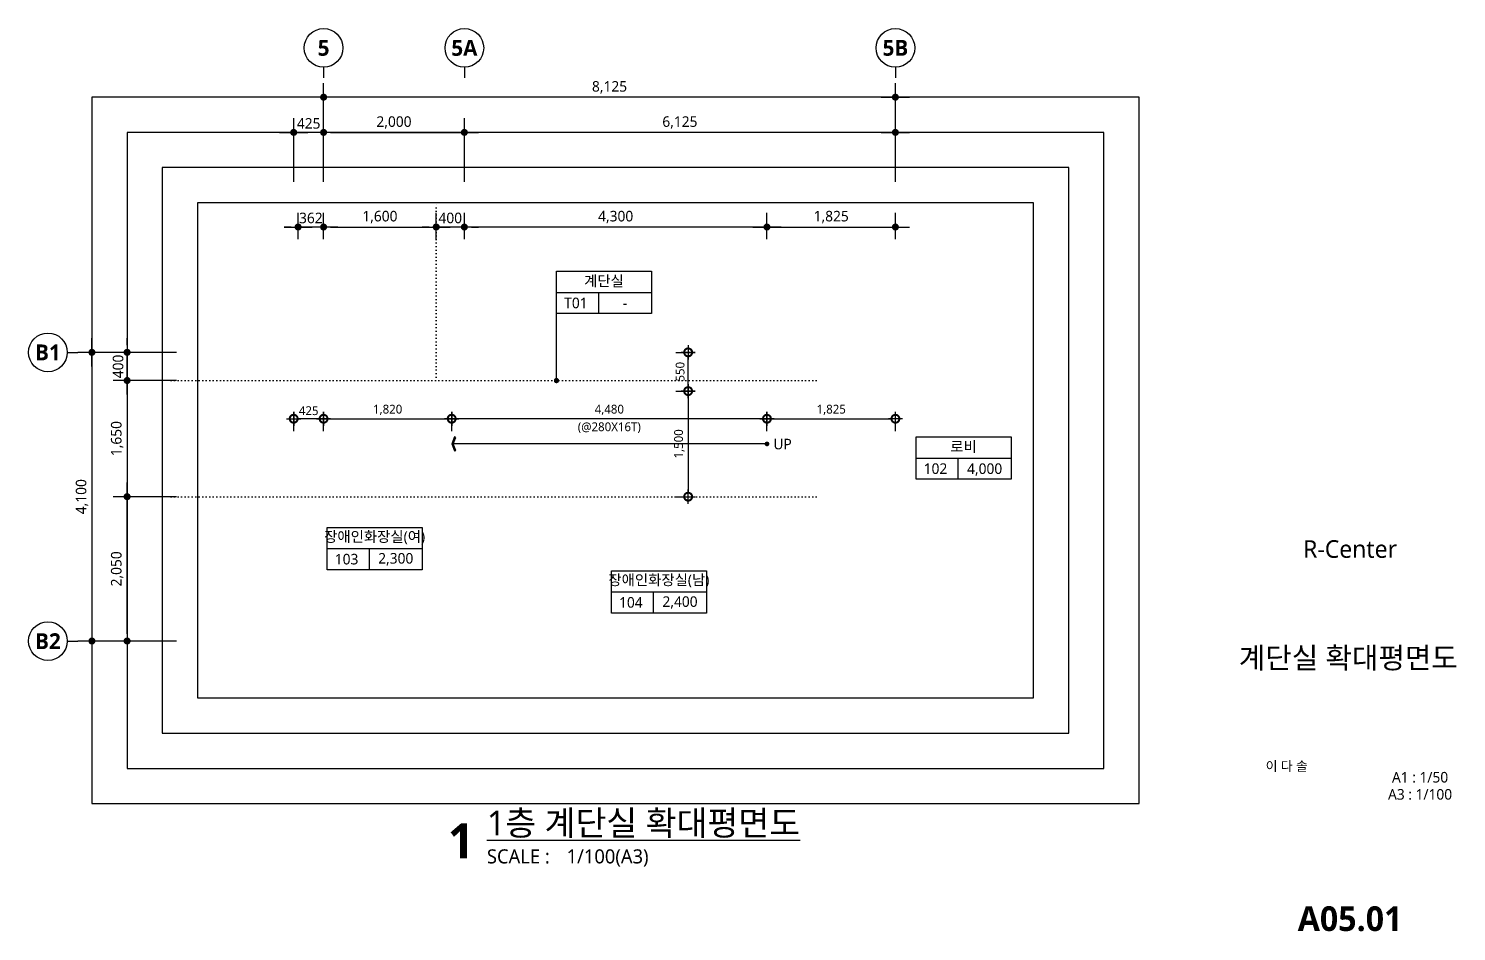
# Model space of a CAD drawing. Header units: millimetres. Extents: x 2325 to 124624, y 1250 to 28650.
# Drawn here: x 20047 to 40336, y 1469 to 14292 of the extents above; entities that cross this region are included whole.
import ezdxf
from ezdxf.enums import TextEntityAlignment as Align

# ---------------------------------------------------------------- set-up
doc = ezdxf.new("R2010")
doc.units = ezdxf.units.MM
doc.header["$LTSCALE"] = 200
doc.header["$PDMODE"] = 3
doc.linetypes.add('DOT-GAUN', pattern=[1.25, 0, -1.25])
doc.layers.get('Defpoints').update_dxf_attribs({"color": 137})
doc.layers.add('02Waste', color=171, linetype='Continuous', plot=False)
doc.layers.add('CEN-ETC', color=1, linetype='DOT-GAUN', plot=False)
for name, color, linetype in [('DIM', 7, 'Continuous'), ('DIM-INT', 7, 'Continuous'), ('SYM', 6, 'Continuous'), ('SYM-BUB', 3, 'Continuous'), ('SYM-LEAD', 6, 'Continuous'), ('TEXT', 3, 'Continuous'), ('TEXT-NOTE', 6, 'Continuous'), ('XR-SHEET$0$TITLE', 7, 'Continuous'), ('XR-SHEET$1$SHT', 5, 'Continuous'), ('XR-SHEET$1$TEXT', 3, 'Continuous')]:
    doc.layers.add(name, color=color, linetype=linetype)
doc.styles.add('XR-SHEET$0$굴림체(옥산)', font='malgun.ttf')
doc.styles.add('맑은고딕', font='malgun.ttf')
doc.styles.add('맑은고딕B', font='malgunbd.ttf')
doc.styles.add('스타일1', font='malgun.ttf')
doc.dimstyles.new('CJA-S-50', dxfattribs={"dimscale": 50, "dimtxt": 2.5, "dimasz": 1, "dimexe": 2, "dimexo": 3, "dimgap": 1, "dimtad": 1, "dimdec": 0, "dimzin": 1, "dimdsep": 46, "dimlunit": 6, "dimtxsty": '스타일1', "dimblk": 'GAUN-DOT', "dimcen": -2, "dimdle": 2, "dimclrd": 256, "dimclre": 256, "dimclrt": 3, "dimadec": 0, "dimazin": 0, "dimtfac": 1, "dimtdec": 0, "dimtix": 1, "dimtmove": 2, "dimatfit": 3, "dimldrblk": 'DOTSMALL', "dimfxl": 1, "dimtolj": 1, "dimtzin": 1, "dimarcsym": 0})
doc.dimstyles.new('DIM-QD 1', dxfattribs={"dimscale": 100, "dimtxt": 3, "dimasz": 1.5, "dimexe": 1, "dimexo": 0, "dimgap": 1, "dimtad": 1, "dimdec": 3, "dimdsep": 46, "dimlunit": 6, "dimtxsty": '스타일1', "dimblk1": 'ARCHTICK', "dimblk2": 'DOT', "dimsah": 1, "dimcen": 0, "dimclrd": 256, "dimclre": 256, "dimclrt": 3, "dimazin": 2, "dimtfac": 1, "dimtdec": 3, "dimtix": 1, "dimtmove": 2, "dimatfit": 3, "dimldrblk": 'DOT', "dimfxl": 1, "dimtolj": 1, "dimtzin": 0, "dimarcsym": 0})
doc.dimstyles.new('GAUN-100', dxfattribs={"dimscale": 100, "dimtxt": 1.5, "dimasz": 1, "dimexe": 2, "dimexo": 3, "dimgap": 0.5, "dimtad": 1, "dimdec": 0, "dimzin": 1, "dimdsep": 46, "dimlunit": 6, "dimtxsty": '맑은고딕', "dimblk": 'CJDOT', "dimcen": 0.09, "dimdle": 1, "dimclrd": 256, "dimclre": 256, "dimclrt": 3, "dimadec": 0, "dimazin": 0, "dimtfac": 1, "dimtdec": 0, "dimtix": 1, "dimtmove": 2, "dimatfit": 3, "dimldrblk": 'CJDOT', "dimfxl": 1, "dimtolj": 1, "dimtzin": 1, "dimarcsym": 0})

# ---------------------------------------------------------------- blocks, each defined once
blk = doc.blocks.new('XR-SHEET$0$TITLE')
at = {"layer": 'XR-SHEET$0$TITLE', "true_color": 0x000000, "style": 'XR-SHEET$0$굴림체(옥산)'}
for tag, height, p in [('동명칭', 6, (776.77, -457.26)), ('SCALE-A1', 3, (797.5, -522)), ('SCALE-A3', 3, (797.5, -527)), ('DATA', 3, (797.5, -540))]:
    blk.add_attdef(tag, text='', height=height, dxfattribs=at).set_placement(p, align=Align.MIDDLE)
for tag, height, p in [('TITLE1', 6, (776.5, -479.4)), ('TITLE4', 6, (776.5, -484.39)), ('TITLE2', 6, (776.5, -489)), ('TITLE5', 6, (776.5, -493.99)), ('TITLE3', 6, (776.5, -498.7)), ('NAME-1', 3, (760.16, -517.5)), ('NAME-2', 3, (760.16, -526.5)), ('A0.00', 7, (776.5, -561))]:
    blk.add_attdef(tag, text='', height=height, dxfattribs=at).set_placement(p, align=Align.MIDDLE_CENTER)
blk = doc.blocks.new('dwgtitle')
at = {"layer": 'SYM', "color": 3, "style": '스타일1'}
blk.add_text('SCALE :', height=4, dxfattribs=at).set_placement((12.25, -1.4))
for tag, p, height in [('%%UTITLE', (12.25, 6.59), 7), ('1/100', (34.89, -1.4), 4)]:
    blk.add_attdef(tag, p, '', height=height, dxfattribs=at)
at = {"layer": 'SYM', "color": 6, "style": '맑은고딕B'}
blk.add_attdef('A', text='', height=10, dxfattribs=at).set_placement((4.89, 5), align=Align.MIDDLE)
blk = doc.blocks.new('NEW_BUB')
at = {"layer": 'SYM-BUB', "color": 6}
blk.add_line((0, 3), (0, 0), dxfattribs=at)
blk.add_circle((0, 8.5), 5.5, dxfattribs=at)
at = {"layer": 'SYM-BUB', "color": 3, "style": '맑은고딕B'}
blk.add_attdef('X', text='', height=4.5, dxfattribs=at).set_placement((0, 8.5), align=Align.MIDDLE)
blk = doc.blocks.new('CJDOT')
blk.add_line((-2, 0), (2, 0))
at = {"const_width": 0.5}
blk.add_lwpolyline([(-0.25, 0, 1), (0.25, 0, 1)], format="xyb", close=True, dxfattribs=at)
blk = doc.blocks.new('*D19')
at = {"layer": 'Defpoints', "color": 0, "transparency": 16777216}
for p in [(24239, 13317), (24239, 11817), (32364, 11817)]:
    blk.add_point(p, dxfattribs=at)
at = {"layer": 'DIM', "lineweight": -2, "transparency": 16777216}
for p, q in [((24239, 12117), (24239, 13517)), ((32364, 12117), (32364, 13517)), ((32264, 13317), (24339, 13317))]:
    blk.add_line(p, q, dxfattribs=at)
at = {"layer": 'DIM', "lineweight": -2, "transparency": 16777216, "xscale": 100, "yscale": 100, "zscale": 100, "rotation": 180}
blk.add_blockref('CJDOT', (24239, 13317), dxfattribs=at)
at = {"layer": 'DIM', "lineweight": -2, "transparency": 16777216, "xscale": 100, "yscale": 100, "zscale": 100}
blk.add_blockref('CJDOT', (32364, 13317), dxfattribs=at)
at = {"layer": 'DIM', "color": 3, "transparency": 16777216, "insert": (28302, 13457), "char_height": 150, "attachment_point": 5, "style": '맑은고딕'}
blk.add_mtext('\\A1;8,125', dxfattribs=at)
blk = doc.blocks.new('*D20')
at = {"layer": 'Defpoints', "color": 0, "transparency": 16777216}
for p in [(26239, 12817), (24239, 11817), (26239, 11817)]:
    blk.add_point(p, dxfattribs=at)
at = {"layer": 'DIM', "lineweight": -2, "transparency": 16777216}
for p, q in [((24239, 12117), (24239, 13017)), ((26239, 12117), (26239, 13017)), ((24339, 12817), (26139, 12817))]:
    blk.add_line(p, q, dxfattribs=at)
at = {"layer": 'DIM', "lineweight": -2, "transparency": 16777216, "xscale": 100, "yscale": 100, "zscale": 100, "rotation": 180}
blk.add_blockref('CJDOT', (24239, 12817), dxfattribs=at)
at = {"layer": 'DIM', "lineweight": -2, "transparency": 16777216, "xscale": 100, "yscale": 100, "zscale": 100}
blk.add_blockref('CJDOT', (26239, 12817), dxfattribs=at)
at = {"layer": 'DIM', "color": 3, "transparency": 16777216, "insert": (25239, 12957), "char_height": 150, "attachment_point": 5, "style": '맑은고딕'}
blk.add_mtext('\\A1;2,000', dxfattribs=at)
blk = doc.blocks.new('*D21')
at = {"layer": 'Defpoints', "color": 0, "transparency": 16777216}
for p in [(22447, 9693), (20947, 5593), (22447, 5593)]:
    blk.add_point(p, dxfattribs=at)
at = {"layer": 'DIM', "lineweight": -2, "transparency": 16777216}
for p, q in [((22147, 9693), (20747, 9693)), ((20947, 9593), (20947, 5693)), ((22147, 5593), (20747, 5593))]:
    blk.add_line(p, q, dxfattribs=at)
at = {"layer": 'DIM', "lineweight": -2, "transparency": 16777216, "xscale": 100, "yscale": 100, "zscale": 100}
for p, rotation in [((20947, 9693), 90), ((20947, 5593), 270)]:
    blk.add_blockref('CJDOT', p, dxfattribs=dict(at, rotation=rotation))
at = {"layer": 'DIM', "color": 3, "transparency": 16777216, "insert": (20806, 7643), "char_height": 150, "attachment_point": 5, "rotation": 90, "style": '맑은고딕'}
blk.add_mtext('\\A1;4,100', dxfattribs=at)
blk = doc.blocks.new('*D22')
at = {"layer": 'Defpoints', "color": 0, "transparency": 16777216}
for p in [(21447, 7643), (22447, 7643), (22447, 5593)]:
    blk.add_point(p, dxfattribs=at)
at = {"layer": 'DIM', "lineweight": -2, "transparency": 16777216}
for p, q in [((22147, 7643), (21247, 7643)), ((21447, 5693), (21447, 7543)), ((22147, 5593), (21247, 5593))]:
    blk.add_line(p, q, dxfattribs=at)
at = {"layer": 'DIM', "lineweight": -2, "transparency": 16777216, "xscale": 100, "yscale": 100, "zscale": 100}
for p, rotation in [((21447, 7643), 90), ((21447, 5593), 270)]:
    blk.add_blockref('CJDOT', p, dxfattribs=dict(at, rotation=rotation))
at = {"layer": 'DIM', "color": 3, "transparency": 16777216, "insert": (21306, 6618), "char_height": 150, "attachment_point": 5, "rotation": 90, "style": '맑은고딕'}
blk.add_mtext('\\A1;2,050', dxfattribs=at)
blk = doc.blocks.new('arrowx')
at = {"layer": 'SYM', "color": 6}
blk.add_lwpolyline([(-0.2, -0.5), (-0.29, -0.46), (-0.11, 0), (-0.29, 0.46), (-0.2, 0.5), (0, 0)], close=True, dxfattribs=at)
for points in [[(-0.2, 0.5), (-0.29, 0.46), (0, 0), (-0.11, 0)], [(0, 0), (-0.11, 0), (-0.2, -0.5), (-0.29, -0.46)]]:
    blk.add_solid(points, dxfattribs=at)
blk = doc.blocks.new('GAUN-DOT')
at = {"linetype": 'ByBlock'}
for p, q in [((2, 0), (-2, 0)), ((0, -2), (0, 2))]:
    blk.add_line(p, q, dxfattribs=at)
at = {"const_width": 2.25}
blk.add_lwpolyline([(0, 0.28125, 1), (0, -0.28125, 1)], format="xyb", close=True, dxfattribs=at)
blk = doc.blocks.new('*D47')
at = {"layer": 'Defpoints', "color": 0, "transparency": 16777216}
for p in [(26059, 8750), (24239, 8424), (26059, 8424)]:
    blk.add_point(p, dxfattribs=at)
at = {"layer": 'DIM-INT', "lineweight": -2, "transparency": 16777216}
for p, q in [((24239, 8574), (24239, 8850)), ((24289, 8750), (26009, 8750)), ((26059, 8574), (26059, 8850))]:
    blk.add_line(p, q, dxfattribs=at)
at = {"layer": 'DIM-INT', "lineweight": -2, "transparency": 16777216, "xscale": 50, "yscale": 50, "zscale": 50, "rotation": 180}
blk.add_blockref('GAUN-DOT', (24239, 8750), dxfattribs=at)
at = {"layer": 'DIM-INT', "lineweight": -2, "transparency": 16777216, "xscale": 50, "yscale": 50, "zscale": 50}
blk.add_blockref('GAUN-DOT', (26059, 8750), dxfattribs=at)
at = {"layer": 'DIM-INT', "color": 3, "transparency": 16777216, "insert": (25149, 8875), "char_height": 125, "attachment_point": 5, "style": '스타일1'}
blk.add_mtext('\\A1;1,820', dxfattribs=at)
blk = doc.blocks.new('_DotSmall')
at = {"color": 0, "linetype": 'ByBlock', "const_width": 0.5}
blk.add_lwpolyline([(-0.0625, 0, 1), (0.0625, 0, 1)], format="xyb", close=True, dxfattribs=at)
blk = doc.blocks.new('*D48')
at = {"layer": 'Defpoints', "color": 0, "transparency": 16777216}
for p in [(26059, 8750), (26059, 8424), (30539, 8424)]:
    blk.add_point(p, dxfattribs=at)
at = {"layer": 'DIM-INT', "lineweight": -2, "transparency": 16777216}
for p, q in [((26059, 8574), (26059, 8850)), ((30489, 8750), (26109, 8750)), ((30539, 8574), (30539, 8850))]:
    blk.add_line(p, q, dxfattribs=at)
at = {"layer": 'DIM-INT', "lineweight": -2, "transparency": 16777216, "xscale": 50, "yscale": 50, "zscale": 50, "rotation": 180}
blk.add_blockref('GAUN-DOT', (26059, 8750), dxfattribs=at)
at = {"layer": 'DIM-INT', "lineweight": -2, "transparency": 16777216, "xscale": 50, "yscale": 50, "zscale": 50}
blk.add_blockref('GAUN-DOT', (30539, 8750), dxfattribs=at)
at = {"layer": 'DIM-INT', "color": 3, "transparency": 16777216, "char_height": 125, "attachment_point": 5, "style": '스타일1'}
for s, insert in [('\\A1;4,480', (28299, 8875)), ('\\A1;(@280X16T)', (28299, 8622))]:
    blk.add_mtext(s, dxfattribs=dict(at, insert=insert))
blk = doc.blocks.new('*D49')
at = {"layer": 'Defpoints', "color": 0, "transparency": 16777216}
for p in [(32364, 8750), (30539, 8424), (32364, 8424)]:
    blk.add_point(p, dxfattribs=at)
at = {"layer": 'DIM-INT', "lineweight": -2, "transparency": 16777216}
for p, q in [((30539, 8574), (30539, 8850)), ((30589, 8750), (32314, 8750)), ((32364, 8574), (32364, 8850))]:
    blk.add_line(p, q, dxfattribs=at)
at = {"layer": 'DIM-INT', "lineweight": -2, "transparency": 16777216, "xscale": 50, "yscale": 50, "zscale": 50, "rotation": 180}
blk.add_blockref('GAUN-DOT', (30539, 8750), dxfattribs=at)
at = {"layer": 'DIM-INT', "lineweight": -2, "transparency": 16777216, "xscale": 50, "yscale": 50, "zscale": 50}
blk.add_blockref('GAUN-DOT', (32364, 8750), dxfattribs=at)
at = {"layer": 'DIM-INT', "color": 3, "transparency": 16777216, "insert": (31452, 8875), "char_height": 125, "attachment_point": 5, "style": '스타일1'}
blk.add_mtext('\\A1;1,825', dxfattribs=at)
blk = doc.blocks.new('room')
at = {"layer": 'TEXT-NOTE'}
for p, q in [((0, 0), (0, 12)), ((0, 12), (27, 12)), ((27, 12), (27, 0)), ((0, 6), (27, 6)), ((12, 0), (12, 6)), ((27, 0), (0, 0))]:
    blk.add_line(p, q, dxfattribs=at)
at = {"layer": 'TEXT-NOTE', "color": 3, "style": '스타일1'}
for tag, p in [('실명', (13.5, 9.28)), ('101', (5.53, 3.02)), ('2400', (19.5, 3))]:
    blk.add_attdef(tag, text='', height=3, dxfattribs=at).set_placement(p, align=Align.MIDDLE)
blk = doc.blocks.new('_ARCHTICK')
at = {"color": 0, "linetype": 'ByBlock', "const_width": 0.15}
blk.add_lwpolyline([(-0.5, -0.5), (0.5, 0.5)], dxfattribs=at)
blk = doc.blocks.new('_DOT')
at = {"color": 0, "linetype": 'ByBlock'}
blk.add_line((-0.5, 0), (-1, 0), dxfattribs=at)
at = {"color": 0, "linetype": 'ByBlock', "const_width": 0.5}
blk.add_lwpolyline([(-0.25, 0, 1), (0.25, 0, 1)], format="xyb", close=True, dxfattribs=at)
blk = doc.blocks.new('*D50')
at = {"layer": 'Defpoints', "color": 0, "transparency": 16777216}
for p in [(26239, 12817), (26239, 11817), (32364, 11817)]:
    blk.add_point(p, dxfattribs=at)
at = {"layer": 'DIM', "lineweight": -2, "transparency": 16777216}
for p, q in [((26239, 12117), (26239, 13017)), ((32364, 12117), (32364, 13017)), ((32264, 12817), (26339, 12817))]:
    blk.add_line(p, q, dxfattribs=at)
at = {"layer": 'DIM', "lineweight": -2, "transparency": 16777216, "xscale": 100, "yscale": 100, "zscale": 100, "rotation": 180}
blk.add_blockref('CJDOT', (26239, 12817), dxfattribs=at)
at = {"layer": 'DIM', "lineweight": -2, "transparency": 16777216, "xscale": 100, "yscale": 100, "zscale": 100}
blk.add_blockref('CJDOT', (32364, 12817), dxfattribs=at)
at = {"layer": 'DIM', "color": 3, "transparency": 16777216, "insert": (29302, 12957), "char_height": 150, "attachment_point": 5, "style": '맑은고딕'}
blk.add_mtext('\\A1;6,125', dxfattribs=at)
blk = doc.blocks.new('*D51')
at = {"layer": 'Defpoints', "color": 0, "transparency": 16777216}
for p in [(22447, 9293), (21447, 7643), (22447, 7643)]:
    blk.add_point(p, dxfattribs=at)
at = {"layer": 'DIM', "lineweight": -2, "transparency": 16777216}
for p, q in [((22147, 9293), (21247, 9293)), ((21447, 9193), (21447, 7743)), ((22147, 7643), (21247, 7643))]:
    blk.add_line(p, q, dxfattribs=at)
at = {"layer": 'DIM', "lineweight": -2, "transparency": 16777216, "xscale": 100, "yscale": 100, "zscale": 100}
for p, rotation in [((21447, 9293), 90), ((21447, 7643), 270)]:
    blk.add_blockref('CJDOT', p, dxfattribs=dict(at, rotation=rotation))
at = {"layer": 'DIM', "color": 3, "transparency": 16777216, "insert": (21306, 8468), "char_height": 150, "attachment_point": 5, "rotation": 90, "style": '맑은고딕'}
blk.add_mtext('\\A1;1,650', dxfattribs=at)
blk = doc.blocks.new('*D78')
at = {"layer": 'Defpoints', "color": 0, "transparency": 16777216}
for p in [(21447, 9693), (22447, 9693), (22447, 9293)]:
    blk.add_point(p, dxfattribs=at)
at = {"layer": 'DIM', "lineweight": -2, "transparency": 16777216}
for p, q in [((21447, 9793), (21447, 9893)), ((22147, 9693), (21247, 9693)), ((21447, 9293), (21447, 9693)), ((22147, 9293), (21247, 9293)), ((21447, 9193), (21447, 9093))]:
    blk.add_line(p, q, dxfattribs=at)
at = {"layer": 'DIM', "lineweight": -2, "transparency": 16777216, "xscale": 100, "yscale": 100, "zscale": 100}
for p, rotation in [((21447, 9693), 270), ((21447, 9293), 90)]:
    blk.add_blockref('CJDOT', p, dxfattribs=dict(at, rotation=rotation))
at = {"layer": 'DIM', "color": 3, "transparency": 16777216, "insert": (21319, 9493), "char_height": 150, "attachment_point": 5, "rotation": 90, "style": '맑은고딕'}
blk.add_mtext('\\A1;400', dxfattribs=at)
blk = doc.blocks.new('*D79')
at = {"layer": 'Defpoints', "color": 0, "transparency": 16777216}
for p in [(29093, 9143), (29093, 7643), (29419, 7643)]:
    blk.add_point(p, dxfattribs=at)
at = {"layer": 'DIM-INT', "lineweight": -2, "transparency": 16777216}
for p, q in [((29243, 9143), (29519, 9143)), ((29419, 9093), (29419, 7693)), ((29243, 7643), (29519, 7643))]:
    blk.add_line(p, q, dxfattribs=at)
at = {"layer": 'DIM-INT', "lineweight": -2, "transparency": 16777216, "xscale": 50, "yscale": 50, "zscale": 50}
for p, rotation in [((29419, 9143), 90), ((29419, 7643), 270)]:
    blk.add_blockref('GAUN-DOT', p, dxfattribs=dict(at, rotation=rotation))
at = {"layer": 'DIM-INT', "color": 3, "transparency": 16777216, "insert": (29294, 8393), "char_height": 125, "attachment_point": 5, "rotation": 90, "style": '스타일1'}
blk.add_mtext('\\A1;1,500', dxfattribs=at)
blk = doc.blocks.new('*D84')
at = {"layer": 'Defpoints', "color": 0, "transparency": 16777216}
for p in [(23814, 12817), (23814, 11817), (24239, 11817)]:
    blk.add_point(p, dxfattribs=at)
at = {"layer": 'DIM', "lineweight": -2, "transparency": 16777216}
for p, q in [((23814, 12117), (23814, 13017)), ((24239, 12117), (24239, 13017)), ((23714, 12817), (23614, 12817)), ((24239, 12817), (23814, 12817)), ((24339, 12817), (24439, 12817))]:
    blk.add_line(p, q, dxfattribs=at)
at = {"layer": 'DIM', "lineweight": -2, "transparency": 16777216, "xscale": 100, "yscale": 100, "zscale": 100}
blk.add_blockref('CJDOT', (23814, 12817), dxfattribs=at)
at = {"layer": 'DIM', "lineweight": -2, "transparency": 16777216, "xscale": 100, "yscale": 100, "zscale": 100, "rotation": 180}
blk.add_blockref('CJDOT', (24239, 12817), dxfattribs=at)
at = {"layer": 'DIM', "color": 3, "transparency": 16777216, "insert": (24027, 12944), "char_height": 150, "attachment_point": 5, "style": '맑은고딕'}
blk.add_mtext('\\A1;425', dxfattribs=at)
blk = doc.blocks.new('*D101')
at = {"layer": 'Defpoints', "color": 0, "transparency": 16777216}
for p in [(23814, 8750), (23814, 8424), (24239, 8424)]:
    blk.add_point(p, dxfattribs=at)
at = {"layer": 'DIM-INT', "lineweight": -2, "transparency": 16777216}
for p, q in [((23814, 8574), (23814, 8850)), ((24189, 8750), (23864, 8750)), ((24239, 8574), (24239, 8850))]:
    blk.add_line(p, q, dxfattribs=at)
at = {"layer": 'DIM-INT', "lineweight": -2, "transparency": 16777216, "xscale": 50, "yscale": 50, "zscale": 50, "rotation": 180}
blk.add_blockref('GAUN-DOT', (23814, 8750), dxfattribs=at)
at = {"layer": 'DIM-INT', "lineweight": -2, "transparency": 16777216, "xscale": 50, "yscale": 50, "zscale": 50}
blk.add_blockref('GAUN-DOT', (24239, 8750), dxfattribs=at)
at = {"layer": 'DIM-INT', "color": 3, "transparency": 16777216, "insert": (24027, 8864), "char_height": 125, "attachment_point": 5, "style": '스타일1'}
blk.add_mtext('\\A1;425', dxfattribs=at)
blk = doc.blocks.new('*D256')
at = {"layer": 'Defpoints', "color": 0, "transparency": 16777216}
for p in [(25839, 11473), (24239, 11001), (25839, 11001)]:
    blk.add_point(p, dxfattribs=at)
at = {"layer": 'DIM', "lineweight": -2, "transparency": 16777216}
for p, q in [((24239, 11301), (24239, 11673)), ((25839, 11301), (25839, 11673)), ((24339, 11473), (25739, 11473))]:
    blk.add_line(p, q, dxfattribs=at)
at = {"layer": 'DIM', "lineweight": -2, "transparency": 16777216, "xscale": 100, "yscale": 100, "zscale": 100, "rotation": 180}
blk.add_blockref('CJDOT', (24239, 11473), dxfattribs=at)
at = {"layer": 'DIM', "lineweight": -2, "transparency": 16777216, "xscale": 100, "yscale": 100, "zscale": 100}
blk.add_blockref('CJDOT', (25839, 11473), dxfattribs=at)
at = {"layer": 'DIM', "color": 3, "transparency": 16777216, "insert": (25039, 11614), "char_height": 150, "attachment_point": 5, "style": '맑은고딕'}
blk.add_mtext('\\A1;1,600', dxfattribs=at)
blk = doc.blocks.new('*D255')
at = {"layer": 'Defpoints', "color": 0, "transparency": 16777216}
for p in [(32364, 11473), (30539, 11001), (32364, 11001)]:
    blk.add_point(p, dxfattribs=at)
at = {"layer": 'DIM', "lineweight": -2, "transparency": 16777216}
for p, q in [((30539, 11301), (30539, 11673)), ((32364, 11301), (32364, 11673)), ((30639, 11473), (32264, 11473))]:
    blk.add_line(p, q, dxfattribs=at)
at = {"layer": 'DIM', "lineweight": -2, "transparency": 16777216, "xscale": 100, "yscale": 100, "zscale": 100, "rotation": 180}
blk.add_blockref('CJDOT', (30539, 11473), dxfattribs=at)
at = {"layer": 'DIM', "lineweight": -2, "transparency": 16777216, "xscale": 100, "yscale": 100, "zscale": 100}
blk.add_blockref('CJDOT', (32364, 11473), dxfattribs=at)
at = {"layer": 'DIM', "color": 3, "transparency": 16777216, "insert": (31452, 11614), "char_height": 150, "attachment_point": 5, "style": '맑은고딕'}
blk.add_mtext('\\A1;1,825', dxfattribs=at)
blk = doc.blocks.new('*D257')
at = {"layer": 'Defpoints', "color": 0, "transparency": 16777216}
for p in [(25839, 11473), (25839, 11001), (26239, 11001)]:
    blk.add_point(p, dxfattribs=at)
at = {"layer": 'DIM', "lineweight": -2, "transparency": 16777216}
for p, q in [((25839, 11301), (25839, 11673)), ((26239, 11301), (26239, 11673)), ((25739, 11473), (25639, 11473)), ((26239, 11473), (25839, 11473)), ((26339, 11473), (26439, 11473))]:
    blk.add_line(p, q, dxfattribs=at)
at = {"layer": 'DIM', "lineweight": -2, "transparency": 16777216, "xscale": 100, "yscale": 100, "zscale": 100}
blk.add_blockref('CJDOT', (25839, 11473), dxfattribs=at)
at = {"layer": 'DIM', "lineweight": -2, "transparency": 16777216, "xscale": 100, "yscale": 100, "zscale": 100, "rotation": 180}
blk.add_blockref('CJDOT', (26239, 11473), dxfattribs=at)
at = {"layer": 'DIM', "color": 3, "transparency": 16777216, "insert": (26039, 11601), "char_height": 150, "attachment_point": 5, "style": '맑은고딕'}
blk.add_mtext('\\A1;400', dxfattribs=at)
blk = doc.blocks.new('*D258')
at = {"layer": 'Defpoints', "color": 0, "transparency": 16777216}
for p in [(26239, 11473), (26239, 11001), (30539, 11001)]:
    blk.add_point(p, dxfattribs=at)
at = {"layer": 'DIM', "lineweight": -2, "transparency": 16777216}
for p, q in [((26239, 11301), (26239, 11673)), ((30539, 11301), (30539, 11673)), ((30439, 11473), (26339, 11473))]:
    blk.add_line(p, q, dxfattribs=at)
at = {"layer": 'DIM', "lineweight": -2, "transparency": 16777216, "xscale": 100, "yscale": 100, "zscale": 100, "rotation": 180}
blk.add_blockref('CJDOT', (26239, 11473), dxfattribs=at)
at = {"layer": 'DIM', "lineweight": -2, "transparency": 16777216, "xscale": 100, "yscale": 100, "zscale": 100}
blk.add_blockref('CJDOT', (30539, 11473), dxfattribs=at)
at = {"layer": 'DIM', "color": 3, "transparency": 16777216, "insert": (28389, 11614), "char_height": 150, "attachment_point": 5, "style": '맑은고딕'}
blk.add_mtext('\\A1;4,300', dxfattribs=at)
blk = doc.blocks.new('*D263')
at = {"layer": 'Defpoints', "color": 0, "transparency": 16777216}
for p in [(23877, 11473), (23877, 11001), (24239, 11001)]:
    blk.add_point(p, dxfattribs=at)
at = {"layer": 'DIM', "lineweight": -2, "transparency": 16777216}
for p, q in [((23877, 11301), (23877, 11673)), ((24239, 11301), (24239, 11673)), ((23777, 11473), (23677, 11473)), ((24239, 11473), (23877, 11473)), ((24339, 11473), (24439, 11473))]:
    blk.add_line(p, q, dxfattribs=at)
at = {"layer": 'DIM', "lineweight": -2, "transparency": 16777216, "xscale": 100, "yscale": 100, "zscale": 100}
blk.add_blockref('CJDOT', (23877, 11473), dxfattribs=at)
at = {"layer": 'DIM', "lineweight": -2, "transparency": 16777216, "xscale": 100, "yscale": 100, "zscale": 100, "rotation": 180}
blk.add_blockref('CJDOT', (24239, 11473), dxfattribs=at)
at = {"layer": 'DIM', "color": 3, "transparency": 16777216, "insert": (24058, 11601), "char_height": 150, "attachment_point": 5, "style": '맑은고딕'}
blk.add_mtext('\\A1;362', dxfattribs=at)
blk = doc.blocks.new('*D268')
at = {"layer": 'Defpoints', "color": 0, "transparency": 16777216}
for p in [(29093, 9693), (29419, 9693), (29093, 9143)]:
    blk.add_point(p, dxfattribs=at)
at = {"layer": 'DIM-INT', "lineweight": -2, "transparency": 16777216}
for p, q in [((29243, 9693), (29519, 9693)), ((29419, 9193), (29419, 9643)), ((29243, 9143), (29519, 9143))]:
    blk.add_line(p, q, dxfattribs=at)
at = {"layer": 'DIM-INT', "lineweight": -2, "transparency": 16777216, "xscale": 50, "yscale": 50, "zscale": 50}
for p, rotation in [((29419, 9693), 90), ((29419, 9143), 270)]:
    blk.add_blockref('GAUN-DOT', p, dxfattribs=dict(at, rotation=rotation))
at = {"layer": 'DIM-INT', "color": 3, "transparency": 16777216, "insert": (29305, 9418), "char_height": 125, "attachment_point": 5, "rotation": 90, "style": '스타일1'}
blk.add_mtext('\\A1;550', dxfattribs=at)

msp = doc.modelspace()

# ---------------------------------------------------------------- linework, layer by layer
at = {"layer": '02Waste'}
for points in [[(20946.5, 3284.1), (35826.7, 3284.1), (35826.7, 13316.5), (20946.5, 13316.5)], [(21446.5, 3784.1), (35326.7, 3784.1), (35326.7, 12816.5), (21446.5, 12816.5)], [(21946.5, 4284.1), (34826.7, 4284.1), (34826.7, 12316.5), (21946.5, 12316.5)], [(22446.5, 4784.1), (34326.7, 4784.1), (34326.7, 11816.5), (22446.5, 11816.5)]]:
    msp.add_lwpolyline(points, close=True, dxfattribs=at)
at = {"layer": 'CEN-ETC', "ltscale": 0.2}
for p, q in [((25839.2, 9342.5), (25839.2, 11816.5)), ((31239.2, 9292.5), (22005.6, 9292.5)), ((31239.2, 7642.5), (22005.6, 7642.5))]:
    msp.add_line(p, q, dxfattribs=at)
at = {"layer": 'SYM'}
msp.add_line((30555.9, 8392.5), (26059.2, 8392.5), dxfattribs=at)
at = {"layer": 'SYM', "const_width": 33.3}
msp.add_lwpolyline([(30539.2, 8409.2, -1), (30539.2, 8375.9, -1)], format="xyb", close=True, dxfattribs=at)

# ---------------------------------------------------------------- block references
at = {"layer": 'SYM', "xscale": -200.000000000167, "yscale": 200.000000000167, "zscale": 200.000000000167}
msp.add_blockref('arrowx', (26059.2, 8392.5), dxfattribs=at)
at = {"layer": 'SYM', "xscale": 50.00000000004174, "yscale": 50.00000000004174, "zscale": 50.00000000004174}
msp.add_blockref('dwgtitle', (25947.2, 2504.5), dxfattribs=at).add_auto_attribs({'%%UTITLE': '%%u1층 계단실 확대평면도', '1/100': '1/100(A3)', 'A': '1'})
at = {"layer": 'SYM-BUB', "xscale": 50.00000000004174, "yscale": 50.00000000004174, "zscale": 50.00000000004174}
for p, values in [((24239.2, 13591.5), {'X': '5'}), ((26239.2, 13591.5), {'X': '5A'}), ((32364.2, 13591.5), {'X': '5B'})]:
    msp.add_blockref('NEW_BUB', p, dxfattribs=at).add_auto_attribs(values)
at = {"layer": 'SYM-BUB'}
ref = msp.add_blockref('NEW_BUB', (20746.5, 9692.5), dxfattribs=dict(at, xscale=50.00000000004174, yscale=50.00000000004174, zscale=50.00000000004174, rotation=90))
ref.add_attrib('X', 'B1', dxfattribs={"color": 3, "height": 225, "style": '맑은고딕B'}).set_placement((20321.5, 9692.5), align=Align.MIDDLE)
ref = msp.add_blockref('NEW_BUB', (20746.5, 5592.5), dxfattribs=dict(at, xscale=50.00000000004174, yscale=50.00000000004174, zscale=50.00000000004174, rotation=90))
ref.add_attrib('X', 'B2', dxfattribs={"color": 3, "height": 225, "style": '맑은고딕B'}).set_placement((20321.5, 5592.5), align=Align.MIDDLE)
at = {"layer": 'TEXT'}
ref = msp.add_blockref('XR-SHEET$0$TITLE', (0, 0), dxfattribs=dict(at, xscale=50, yscale=50, zscale=50))
ref.add_attrib('TITLE2', '계단실 확대평면도', dxfattribs={"layer": 'XR-SHEET$1$SHT', "color": 4, "true_color": 0x000004, "height": 300, "style": '맑은고딕B'}).set_placement((38800, 5354.3), align=Align.MIDDLE_CENTER)
ref.add_attrib('NAME-1', '이 다 솔', dxfattribs={"layer": 'XR-SHEET$1$TEXT', "color": 3, "true_color": 0x000003, "height": 135, "style": '스타일1'}).set_placement((37625, 3816.6, 688.6), align=Align.MIDDLE_LEFT)
ref.add_attrib('SCALE-A1', 'A1 : 1/50', dxfattribs={"layer": 'XR-SHEET$1$SHT', "color": 3, "true_color": 0x000003, "height": 150, "style": '스타일1'}).set_placement((39819.6, 3658.6), align=Align.MIDDLE_CENTER)
ref.add_attrib('SCALE-A3', 'A3 : 1/100', dxfattribs={"layer": 'XR-SHEET$1$SHT', "color": 3, "true_color": 0x000003, "height": 150, "style": '스타일1'}).set_placement((39819.6, 3415.4), align=Align.MIDDLE_CENTER)
ref.add_attrib('A0.00', 'A05.01', dxfattribs={"layer": 'XR-SHEET$1$SHT', "color": 4, "true_color": 0x000004, "height": 350, "style": '맑은고딕B'}).set_placement((38825, 1650), align=Align.MIDDLE_CENTER)
at = {"layer": 'TEXT-NOTE'}
ref = msp.add_blockref('room', (27548.1, 10244), dxfattribs=dict(at, xscale=50, yscale=50, zscale=50))
ref.add_attrib('2400', '-', dxfattribs={"color": 3, "height": 150, "style": '스타일1'}).set_placement((28523.1, 10394), align=Align.MIDDLE_CENTER)
ref.add_attrib('101', 'T01', dxfattribs={"color": 3, "height": 150, "style": '스타일1'}).set_placement((27824.4, 10395), align=Align.MIDDLE)
ref.add_attrib('실명', '계단실', dxfattribs={"color": 3, "height": 150, "style": '스타일1'}).set_placement((28223.1, 10708.2), align=Align.MIDDLE)
ref = msp.add_blockref('room', (32657.3, 7891.1), dxfattribs=dict(at, xscale=50, yscale=50, zscale=50))
ref.add_attrib('2400', '4,000', dxfattribs={"color": 3, "height": 150, "style": '스타일1'}).set_placement((33632.3, 8041.1), align=Align.MIDDLE_CENTER)
ref.add_attrib('101', '102', dxfattribs={"color": 3, "height": 150, "style": '스타일1'}).set_placement((32933.6, 8042), align=Align.MIDDLE)
ref.add_attrib('실명', '로비', dxfattribs={"color": 3, "height": 150, "style": '스타일1'}).set_placement((33332.3, 8355.2), align=Align.MIDDLE)
at = {"layer": 'TEXT-NOTE', "xscale": 50.00000000004174, "yscale": 50.00000000004174, "zscale": 50.00000000004174}
for p, values in [((24289.2, 6605.3), {'2400': '2,300', '101': '103', '실명': '장애인화장실(여)'}), ((28328.5, 5990.8), {'2400': '2,400', '101': '104', '실명': '장애인화장실(남)'})]:
    msp.add_blockref('room', p, dxfattribs=at).add_auto_attribs(values)

# ---------------------------------------------------------------- texts
at = {"layer": 'TEXT', "color": 3, "style": '스타일1'}
msp.add_text('UP', height=150, dxfattribs=at).set_placement((30761.2, 8315.8), align=Align.CENTER)
at = {"layer": 'TEXT', "style": '스타일1'}
msp.add_text('R-Center', height=250, dxfattribs=at).set_placement((38825, 6900), align=Align.MIDDLE_CENTER)

# ---------------------------------------------------------------- dimensions: what is measured, and where the dimension line sits
at = {"layer": 'DIM'}
for base, p1, p2, picture, middle in [((24239.2, 13316.5), (32364.2, 11816.5), (24239.2, 11816.5), '*D19', (28301.7, 13457)), ((25839.2, 11473.4), (26239.2, 11000.6), (25839.2, 11000.6), '*D257', (26039.2, 11600.9)), ((26239.2, 11473.4), (30539.2, 11000.6), (26239.2, 11000.6), '*D258', (28389.2, 11613.5))]:
    dim = msp.add_linear_dim(base=base, p1=p1, p2=p2, dimstyle='GAUN-100', dxfattribs=at)
    dim.commit()
    dim.dimension.update_dxf_attribs({"geometry": picture, "text_midpoint": middle})
for base, p1, p2, angle, picture, middle in [((23814.2, 12816.5), (24239.2, 11816.5), (23814.2, 11816.5), 0, '*D84', (24026.7, 12944)), ((26239.2, 12816.5), (24239.2, 11816.5), (26239.2, 11816.5), 180, '*D20', (25239.2, 12956.6)), ((26239.2, 12816.5), (32364.2, 11816.5), (26239.2, 11816.5), 0, '*D50', (29301.7, 12957)), ((23876.7154544, 11473.4393483), (24239.2154544, 11000.5890003), (23876.7154544, 11000.5890003), 0, '*D263', (24057.9654544, 11600.9359515)), ((25839.2, 11473.4), (24239.2, 11000.6), (25839.2, 11000.6), 180, '*D256', (25039.2, 11613.9)), ((32364.2, 11473.4), (30539.2, 11000.6), (32364.2, 11000.6), 180, '*D255', (31451.7, 11613.9)), ((20946.5, 5592.5), (22446.5, 9692.5), (22446.5, 5592.5), 90, '*D21', (20806, 7642.5)), ((21446.5, 9692.5), (22446.5, 9292.5), (22446.5, 9692.5), 270, '*D78', (21319, 9492.5)), ((21446.5, 7642.5), (22446.5, 9292.5), (22446.5, 7642.5), 90, '*D51', (21306, 8467.5)), ((21446.5, 7642.5), (22446.5, 5592.5), (22446.5, 7642.5), 270, '*D22', (21306.5, 6617.5))]:
    dim = msp.add_linear_dim(base=base, p1=p1, p2=p2, angle=angle, dimstyle='GAUN-100', dxfattribs=at)
    dim.commit()
    dim.dimension.update_dxf_attribs({"geometry": picture, "text_midpoint": middle})
at = {"layer": 'DIM-INT'}
dim = msp.add_linear_dim(base=(29419.2, 9692.5), p1=(29093.2, 9142.5), p2=(29093.2, 9692.5), angle=270, dimstyle='CJA-S-50', override={"dimscale": 50, "dimtxt": 2.5, "dimasz": 1, "dimexe": 2, "dimexo": 3, "dimgap": 1, "dimtad": 1, "dimjust": 0, "dimtih": 0, "dimtoh": 0, "dimdec": 0, "dimlfac": 1, "dimrnd": 0, "dimzin": 1, "dimdsep": 46, "dimlunit": 6, "dimpost": '', "dimblk": 'GAUN-DOT', "dimsah": 0, "dimtsz": 0, "dimcen": -2, "dimdle": 2, "dimse1": 0, "dimse2": 0, "dimsd1": 0, "dimsd2": 0, "dimclrd": 256, "dimclre": 256, "dimclrt": 3, "dimaunit": 0, "dimadec": 0, "dimazin": 0, "dimtol": 0, "dimlim": 0, "dimtp": 0, "dimtm": 0, "dimtfac": 1, "dimtdec": 0, "dimtix": 1, "dimtofl": 1, "dimtmove": 2, "dimatfit": 3, "dimldrblk": 'DotSmall', "dimfxl": 1, "dimfxlon": 0, "dimtvp": 0, "dimtfill": 0, "dimtfillclr": 0, "dimfrac": 0, "dimtolj": 1, "dimtzin": 1, "dimlwd": 65534, "dimlwe": 65534, "dimarcsym": 0}, dxfattribs=at)
dim.commit()
dim.dimension.update_dxf_attribs({"geometry": '*D268', "text_midpoint": (29304.6, 9417.5)})
for base, p1, p2, angle, picture, middle in [((29419.2, 7642.5), (29093.2, 9142.5), (29093.2, 7642.5), 90, '*D79', (29293.8, 8392.5)), ((23814.2, 8749.6), (24239.2, 8423.5), (23814.2, 8423.5), 0, '*D101', (24026.7, 8864.1)), ((26059.2, 8749.6), (24239.2, 8423.5), (26059.2, 8423.5), 180, '*D47', (25149.2, 8875)), ((32364.2, 8749.6), (30539.2, 8423.5), (32364.2, 8423.5), 180, '*D49', (31451.7, 8875))]:
    dim = msp.add_linear_dim(base=base, p1=p1, p2=p2, angle=angle, dimstyle='CJA-S-50', dxfattribs=at)
    dim.commit()
    dim.dimension.update_dxf_attribs({"geometry": picture, "text_midpoint": middle})
dim = msp.add_linear_dim(base=(26059.2, 8749.6), p1=(30539.2, 8423.5), p2=(26059.2, 8423.5), text='<>\\X(@280X16T)', dimstyle='CJA-S-50', dxfattribs=at)
dim.commit()
dim.dimension.update_dxf_attribs({"geometry": '*D48', "text_midpoint": (28299.2, 8749.6)})

# ---------------------------------------------------------------- leaders
at = {"layer": 'SYM-LEAD'}
msp.add_leader([(27548.1, 9292.3), (27548.1, 10161.7), (27548.1, 10244)], dimstyle='DIM-QD 1', override={"dimscale": 50, "dimasz": 1.5, "dimtad": 0, "dimclrd": 6, "dimldrblk": 'DOT'}, dxfattribs=at)

doc.saveas('drawing.dxf')
